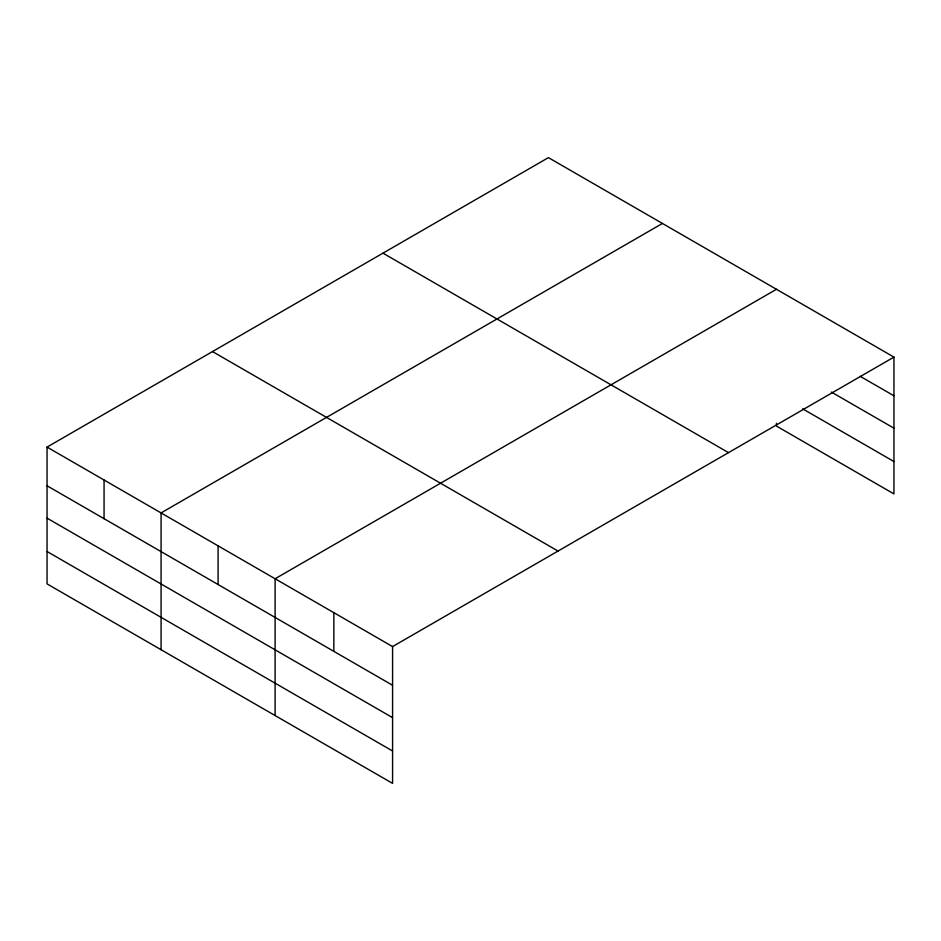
<?xml version="1.0" encoding="UTF-8"?>
<svg xmlns="http://www.w3.org/2000/svg" width="941" height="941" viewBox="0 0 941 941"><rect width="100%" height="100%" fill="white"/><g stroke="black" fill="none" stroke-linecap="round" stroke-linejoin="round"><path stroke-width="1.41" d="M893.95 357.11L548.427 157.629L47.05 447.093L47.05 583.89L392.573 783.371L392.573 646.585L893.95 357.11L893.95 493.907L776.466 426.085L776.466 423.274M662.44 223.452L161.076 512.916L161.076 649.713M776.466 289.287L275.101 578.75L275.101 715.548M860.203 376.318L893.95 395.796M831.456 392.103L893.95 428.179M802.72 408.865L893.95 461.537M382.963 253.153L728.499 452.633M212.501 351.569L558.037 551.061M47.05 447.093L392.573 646.585M47.05 485.779L392.573 685.26M47.05 518.15L392.573 717.642M47.05 551.508L392.573 751M333.843 612.662L333.843 651.348M218.089 545.839L218.089 584.526M104.063 480.004L104.063 518.691"/></g></svg>
